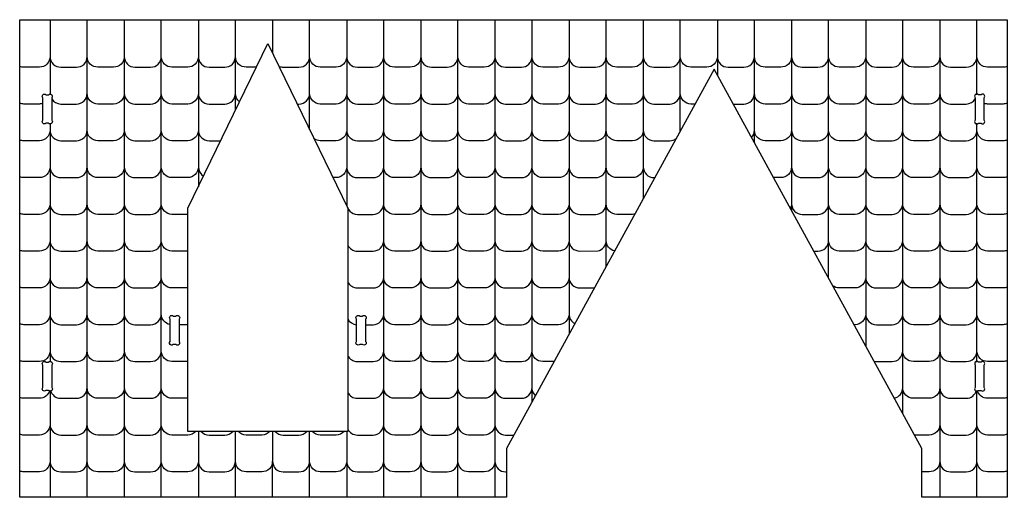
# Model space of a CAD drawing. Extents: x -74 to 95, y -57 to 54.
# Drawn here: x -73.8 to -18.1, y -2.2 to 24.7 of the extents above; entities that cross this region are included whole.
import ezdxf

# ---------------------------------------------------------------- set-up
doc = ezdxf.new("R2010")
doc.units = 0
doc.header["$MEASUREMENT"] = 0
doc.layers.add('LAYER1', color=18, linetype='CONTINUOUS')

msp = doc.modelspace()

# ---------------------------------------------------------------- linework, layer by layer
at = {"layer": 'LAYER1'}
for points in [[(-46.353, 0.562), (-46.353, -2.176), (-73.768, -2.176), (-73.768, 24.709), (-18.132, 24.709), (-18.132, -2.176), (-22.935, -2.176), (-22.935, 0.562), (-34.644, 21.921)], [(-55.287, 14.093), (-55.287, 1.528), (-64.293, 1.528), (-64.293, 14.093), (-59.79, 23.379)]]:
    msp.add_lwpolyline(points, close=True, dxfattribs=at)
for points in [[(-72.058, 24.709), (-72.058, 22.638, -0.414214), (-72.658, 22.038), (-73.546, 22.038, -0.094829), (-73.768, 22.08)], [(-72.058, 24.709), (-72.058, 22.638, 0.414214), (-71.457, 22.038), (-70.569, 22.038, 0.414214), (-69.969, 22.638), (-69.969, 24.709)], [(-67.88, 24.709), (-67.88, 22.638, -0.414214), (-68.481, 22.038), (-69.369, 22.038, -0.414214), (-69.969, 22.638), (-69.969, 24.709)], [(-67.88, 24.709), (-67.88, 22.638, 0.414214), (-67.28, 22.038), (-66.392, 22.038, 0.414214), (-65.792, 22.638), (-65.792, 24.709)], [(-63.703, 24.709), (-63.703, 22.638, -0.414214), (-64.303, 22.038), (-65.191, 22.038, -0.414214), (-65.792, 22.638), (-65.792, 24.709)], [(-63.703, 24.709), (-63.703, 22.638, 0.414214), (-63.103, 22.038), (-62.215, 22.038, 0.414214), (-61.614, 22.638), (-61.614, 24.709)], [(-60.44, 22.038), (-61.014, 22.038, -0.414214), (-61.614, 22.638), (-61.614, 24.709)], [(-59.163, 22.087, 0.102165), (-58.925, 22.038), (-58.038, 22.038, 0.414214), (-57.437, 22.638), (-57.437, 24.709)], [(-55.349, 24.709), (-55.349, 22.638, -0.414214), (-55.949, 22.038), (-56.837, 22.038, -0.414214), (-57.437, 22.638), (-57.437, 24.709)], [(-55.349, 24.709), (-55.349, 22.638, 0.414214), (-54.748, 22.038), (-53.86, 22.038, 0.414214), (-53.26, 22.638), (-53.26, 24.709)], [(-51.171, 24.709), (-51.171, 22.638, -0.414214), (-51.772, 22.038), (-52.66, 22.038, -0.414214), (-53.26, 22.638), (-53.26, 24.709)], [(-51.171, 24.709), (-51.171, 22.638, 0.414214), (-50.571, 22.038), (-49.683, 22.038, 0.414214), (-49.083, 22.638), (-49.083, 24.709)], [(-46.994, 24.709), (-46.994, 22.638, -0.414214), (-47.594, 22.038), (-48.482, 22.038, -0.414214), (-49.083, 22.638), (-49.083, 24.709)], [(-46.994, 24.709), (-46.994, 22.638, 0.414214), (-46.394, 22.038), (-45.506, 22.038, 0.414214), (-44.905, 22.638), (-44.905, 24.709)], [(-42.817, 24.709), (-42.817, 22.638, -0.414214), (-43.417, 22.038), (-44.305, 22.038, -0.414214), (-44.905, 22.638), (-44.905, 24.709)], [(-42.817, 24.709), (-42.817, 22.638, 0.414214), (-42.216, 22.038), (-41.329, 22.038, 0.414214), (-40.728, 22.638), (-40.728, 24.709)], [(-38.64, 24.709), (-38.64, 22.638, -0.414214), (-39.24, 22.038), (-40.128, 22.038, -0.414214), (-40.728, 22.638), (-40.728, 24.709)], [(-38.64, 24.709), (-38.64, 22.638, 0.414214), (-38.039, 22.038), (-37.151, 22.038, 0.414214), (-36.551, 22.638), (-36.551, 24.709)], [(-34.462, 24.709), (-34.462, 22.638, -0.414214), (-35.063, 22.038), (-35.95, 22.038, -0.414214), (-36.551, 22.638), (-36.551, 24.709)], [(-34.462, 24.709), (-34.462, 22.638, 0.414214), (-33.862, 22.038), (-32.974, 22.038, 0.414214), (-32.374, 22.638), (-32.374, 24.709)], [(-30.285, 24.709), (-30.285, 22.638, -0.414214), (-30.885, 22.038), (-31.773, 22.038, -0.414214), (-32.374, 22.638), (-32.374, 24.709)], [(-30.285, 24.709), (-30.285, 22.638, 0.414214), (-29.685, 22.038), (-28.797, 22.038, 0.414214), (-28.196, 22.638), (-28.196, 24.709)], [(-26.108, 24.709), (-26.108, 22.638, -0.414214), (-26.708, 22.038), (-27.596, 22.038, -0.414214), (-28.196, 22.638), (-28.196, 24.709)], [(-26.108, 24.709), (-26.108, 22.638, 0.414214), (-25.507, 22.038), (-24.619, 22.038, 0.414214), (-24.019, 22.638), (-24.019, 24.709)], [(-21.93, 24.709), (-21.93, 22.638, -0.414214), (-22.531, 22.038), (-23.419, 22.038, -0.414214), (-24.019, 22.638), (-24.019, 24.709)], [(-21.93, 24.709), (-21.93, 22.638, 0.414214), (-21.33, 22.038), (-20.442, 22.038, 0.414214), (-19.842, 22.638), (-19.842, 24.709)], [(-18.132, 22.08, -0.094829), (-18.354, 22.038), (-19.241, 22.038, -0.414214), (-19.842, 22.638), (-19.842, 24.709)], [(-72.058, 22.638), (-72.058, 20.567, -0.033199), (-72.063, 20.487)], [(-72.058, 22.638), (-72.058, 20.567, 0.033199), (-72.052, 20.487)], [(-71.966, 20.249, 0.258622), (-71.457, 19.966), (-70.569, 19.966, 0.414214), (-69.969, 20.567), (-69.969, 22.638)], [(-67.88, 22.638), (-67.88, 20.567, -0.414214), (-68.481, 19.966), (-69.369, 19.966, -0.414214), (-69.969, 20.567), (-69.969, 22.638)], [(-67.88, 22.638), (-67.88, 20.567, 0.414214), (-67.28, 19.966), (-66.392, 19.966, 0.414214), (-65.792, 20.567), (-65.792, 22.638)], [(-63.703, 22.638), (-63.703, 20.567, -0.414214), (-64.303, 19.966), (-65.191, 19.966, -0.414214), (-65.792, 20.567), (-65.792, 22.638)], [(-63.703, 22.638), (-63.703, 20.567, 0.414214), (-63.103, 19.966), (-62.215, 19.966, 0.414214), (-61.614, 20.567), (-61.614, 22.638)], [(-61.383, 20.093, -0.231147), (-61.614, 20.567), (-61.614, 22.638)], [(-58.135, 19.966), (-58.038, 19.966, 0.414214), (-57.437, 20.567), (-57.437, 22.638)], [(-55.349, 22.638), (-55.349, 20.567, -0.414214), (-55.949, 19.966), (-56.837, 19.966, -0.414214), (-57.437, 20.567), (-57.437, 22.638)], [(-55.349, 22.638), (-55.349, 20.567, 0.414214), (-54.748, 19.966), (-53.86, 19.966, 0.414214), (-53.26, 20.567), (-53.26, 22.638)], [(-51.171, 22.638), (-51.171, 20.567, -0.414214), (-51.772, 19.966), (-52.66, 19.966, -0.414214), (-53.26, 20.567), (-53.26, 22.638)], [(-51.171, 22.638), (-51.171, 20.567, 0.414214), (-50.571, 19.966), (-49.683, 19.966, 0.414214), (-49.083, 20.567), (-49.083, 22.638)], [(-46.994, 22.638), (-46.994, 20.567, -0.414214), (-47.594, 19.966), (-48.482, 19.966, -0.414214), (-49.083, 20.567), (-49.083, 22.638)], [(-46.994, 22.638), (-46.994, 20.567, 0.414214), (-46.394, 19.966), (-45.506, 19.966, 0.414214), (-44.905, 20.567), (-44.905, 22.638)], [(-42.817, 22.638), (-42.817, 20.567, -0.414214), (-43.417, 19.966), (-44.305, 19.966, -0.414214), (-44.905, 20.567), (-44.905, 22.638)], [(-42.817, 22.638), (-42.817, 20.567, 0.414214), (-42.216, 19.966), (-41.329, 19.966, 0.414214), (-40.728, 20.567), (-40.728, 22.638)], [(-38.64, 22.638), (-38.64, 20.567, -0.414214), (-39.24, 19.966), (-40.128, 19.966, -0.414214), (-40.728, 20.567), (-40.728, 22.638)], [(-38.64, 22.638), (-38.64, 20.567, 0.414214), (-38.039, 19.966), (-37.151, 19.966, 0.414214), (-36.551, 20.567), (-36.551, 22.638)], [(-35.715, 19.966), (-35.95, 19.966, -0.414214), (-36.551, 20.567), (-36.551, 22.638)], [(-33.572, 19.966), (-32.974, 19.966, 0.414214), (-32.374, 20.567), (-32.374, 22.638)], [(-30.285, 22.638), (-30.285, 20.567, -0.414214), (-30.885, 19.966), (-31.773, 19.966, -0.414214), (-32.374, 20.567), (-32.374, 22.638)], [(-30.285, 22.638), (-30.285, 20.567, 0.414214), (-29.685, 19.966), (-28.797, 19.966, 0.414214), (-28.196, 20.567), (-28.196, 22.638)], [(-26.108, 22.638), (-26.108, 20.567, -0.414214), (-26.708, 19.966), (-27.596, 19.966, -0.414214), (-28.196, 20.567), (-28.196, 22.638)], [(-26.108, 22.638), (-26.108, 20.567, 0.414214), (-25.507, 19.966), (-24.619, 19.966, 0.414214), (-24.019, 20.567), (-24.019, 22.638)], [(-21.93, 22.638), (-21.93, 20.567, -0.414214), (-22.531, 19.966), (-23.419, 19.966, -0.414214), (-24.019, 20.567), (-24.019, 22.638)], [(-21.93, 22.638), (-21.93, 20.567, 0.414214), (-21.33, 19.966), (-20.442, 19.966, 0.258622), (-19.933, 20.249)], [(-19.847, 20.487, 0.033199), (-19.842, 20.567), (-19.842, 22.638)], [(-19.837, 20.487, -0.033199), (-19.842, 20.567), (-19.842, 22.638)], [(-72.058, 18.886), (-72.058, 18.495, 0.414214), (-71.457, 17.895), (-70.569, 17.895, 0.414214), (-69.969, 18.495), (-69.969, 20.567)], [(-67.88, 20.567), (-67.88, 18.495, -0.414214), (-68.481, 17.895), (-69.369, 17.895, -0.414214), (-69.969, 18.495), (-69.969, 20.567)], [(-67.88, 20.567), (-67.88, 18.495, 0.414214), (-67.28, 17.895), (-66.392, 17.895, 0.414214), (-65.792, 18.495), (-65.792, 20.567)], [(-63.703, 20.567), (-63.703, 18.495, -0.414214), (-64.303, 17.895), (-65.191, 17.895, -0.414214), (-65.792, 18.495), (-65.792, 20.567)], [(-63.703, 20.567), (-63.703, 18.495, 0.414214), (-63.103, 17.895), (-62.449, 17.895)], [(-55.349, 20.567), (-55.349, 18.495, -0.414214), (-55.949, 17.895), (-56.837, 17.895, -0.155658), (-57.185, 18.006)], [(-55.349, 20.567), (-55.349, 18.495, 0.414214), (-54.748, 17.895), (-53.86, 17.895, 0.414214), (-53.26, 18.495), (-53.26, 20.567)], [(-51.171, 20.567), (-51.171, 18.495, -0.414214), (-51.772, 17.895), (-52.66, 17.895, -0.414214), (-53.26, 18.495), (-53.26, 20.567)], [(-51.171, 20.567), (-51.171, 18.495, 0.414214), (-50.571, 17.895), (-49.683, 17.895, 0.414214), (-49.083, 18.495), (-49.083, 20.567)], [(-46.994, 20.567), (-46.994, 18.495, -0.414214), (-47.594, 17.895), (-48.482, 17.895, -0.414214), (-49.083, 18.495), (-49.083, 20.567)], [(-46.994, 20.567), (-46.994, 18.495, 0.414214), (-46.394, 17.895), (-45.506, 17.895, 0.414214), (-44.905, 18.495), (-44.905, 20.567)], [(-42.817, 20.567), (-42.817, 18.495, -0.414214), (-43.417, 17.895), (-44.305, 17.895, -0.414214), (-44.905, 18.495), (-44.905, 20.567)], [(-42.817, 20.567), (-42.817, 18.495, 0.414214), (-42.216, 17.895), (-41.329, 17.895, 0.414214), (-40.728, 18.495), (-40.728, 20.567)], [(-38.64, 20.567), (-38.64, 18.495, -0.414214), (-39.24, 17.895), (-40.128, 17.895, -0.414214), (-40.728, 18.495), (-40.728, 20.567)], [(-38.64, 20.567), (-38.64, 18.495, 0.414214), (-38.039, 17.895), (-37.151, 17.895, 0.168086), (-36.78, 18.023)], [(-36.554, 18.437, 0.024562), (-36.551, 18.495), (-36.551, 20.567)], [(-36.549, 18.446, -0.020773), (-36.551, 18.495), (-36.551, 20.567)], [(-32.539, 18.081, 0.192515), (-32.374, 18.495), (-32.374, 20.567)], [(-30.285, 20.567), (-30.285, 18.495, -0.414214), (-30.885, 17.895), (-31.773, 17.895, -0.414214), (-32.374, 18.495), (-32.374, 20.567)], [(-30.285, 20.567), (-30.285, 18.495, 0.414214), (-29.685, 17.895), (-28.797, 17.895, 0.414214), (-28.196, 18.495), (-28.196, 20.567)], [(-26.108, 20.567), (-26.108, 18.495, -0.414214), (-26.708, 17.895), (-27.596, 17.895, -0.414214), (-28.196, 18.495), (-28.196, 20.567)], [(-26.108, 20.567), (-26.108, 18.495, 0.414214), (-25.507, 17.895), (-24.619, 17.895, 0.414214), (-24.019, 18.495), (-24.019, 20.567)], [(-21.93, 20.567), (-21.93, 18.495, -0.414214), (-22.531, 17.895), (-23.419, 17.895, -0.414214), (-24.019, 18.495), (-24.019, 20.567)], [(-21.93, 20.567), (-21.93, 18.495, 0.414214), (-21.33, 17.895), (-20.442, 17.895, 0.414214), (-19.842, 18.495), (-19.842, 18.886)], [(-72.467, 19.998, -0.081244), (-72.658, 19.966), (-73.546, 19.966, -0.094829), (-73.768, 20.009)], [(-18.132, 20.009, -0.094829), (-18.354, 19.966), (-19.241, 19.966, -0.081244), (-19.433, 19.998)], [(-72.058, 18.886), (-72.058, 18.495, -0.414214), (-72.658, 17.895), (-73.546, 17.895, -0.094829), (-73.768, 17.937)], [(-72.058, 18.495), (-72.058, 16.424, -0.414214), (-72.658, 15.824), (-73.546, 15.824, -0.094829), (-73.768, 15.866)], [(-72.058, 18.495), (-72.058, 16.424, 0.414214), (-71.457, 15.824), (-70.569, 15.824, 0.414214), (-69.969, 16.424), (-69.969, 18.495)], [(-67.88, 18.495), (-67.88, 16.424, -0.414214), (-68.481, 15.824), (-69.369, 15.824, -0.414214), (-69.969, 16.424), (-69.969, 18.495)], [(-67.88, 18.495), (-67.88, 16.424, 0.414214), (-67.28, 15.824), (-66.392, 15.824, 0.414214), (-65.792, 16.424), (-65.792, 18.495)], [(-63.703, 18.495), (-63.703, 16.424, -0.414214), (-64.303, 15.824), (-65.191, 15.824, -0.414214), (-65.792, 16.424), (-65.792, 18.495)], [(-63.703, 18.495), (-63.703, 16.424, 0.263305), (-63.412, 15.909)], [(-55.349, 18.495), (-55.349, 16.424, -0.414214), (-55.949, 15.824), (-56.126, 15.824)], [(-55.349, 18.495), (-55.349, 16.424, 0.414214), (-54.748, 15.824), (-53.86, 15.824, 0.414214), (-53.26, 16.424), (-53.26, 18.495)], [(-51.171, 18.495), (-51.171, 16.424, -0.414214), (-51.772, 15.824), (-52.66, 15.824, -0.414214), (-53.26, 16.424), (-53.26, 18.495)], [(-51.171, 18.495), (-51.171, 16.424, 0.414214), (-50.571, 15.824), (-49.683, 15.824, 0.414214), (-49.083, 16.424), (-49.083, 18.495)], [(-46.994, 18.495), (-46.994, 16.424, -0.414214), (-47.594, 15.824), (-48.482, 15.824, -0.414214), (-49.083, 16.424), (-49.083, 18.495)], [(-46.994, 18.495), (-46.994, 16.424, 0.414214), (-46.394, 15.824), (-45.506, 15.824, 0.414214), (-44.905, 16.424), (-44.905, 18.495)], [(-42.817, 18.495), (-42.817, 16.424, -0.414214), (-43.417, 15.824), (-44.305, 15.824, -0.414214), (-44.905, 16.424), (-44.905, 18.495)], [(-42.817, 18.495), (-42.817, 16.424, 0.414214), (-42.216, 15.824), (-41.329, 15.824, 0.414214), (-40.728, 16.424), (-40.728, 18.495)], [(-38.64, 18.495), (-38.64, 16.424, -0.414214), (-39.24, 15.824), (-40.128, 15.824, -0.414214), (-40.728, 16.424), (-40.728, 18.495)], [(-38.64, 18.495), (-38.64, 16.424, 0.414214), (-38.039, 15.824), (-37.986, 15.824)], [(-30.285, 18.495), (-30.285, 16.424, -0.414214), (-30.885, 15.824), (-31.301, 15.824)], [(-30.285, 18.495), (-30.285, 16.424, 0.414214), (-29.685, 15.824), (-28.797, 15.824, 0.414214), (-28.196, 16.424), (-28.196, 18.495)], [(-26.108, 18.495), (-26.108, 16.424, -0.414214), (-26.708, 15.824), (-27.596, 15.824, -0.414214), (-28.196, 16.424), (-28.196, 18.495)], [(-26.108, 18.495), (-26.108, 16.424, 0.414214), (-25.507, 15.824), (-24.619, 15.824, 0.414214), (-24.019, 16.424), (-24.019, 18.495)], [(-21.93, 18.495), (-21.93, 16.424, -0.414214), (-22.531, 15.824), (-23.419, 15.824, -0.414214), (-24.019, 16.424), (-24.019, 18.495)], [(-21.93, 18.495), (-21.93, 16.424, 0.414214), (-21.33, 15.824), (-20.442, 15.824, 0.414214), (-19.842, 16.424), (-19.842, 18.495)], [(-18.132, 17.937, -0.094829), (-18.354, 17.895), (-19.241, 17.895, -0.414214), (-19.842, 18.495), (-19.842, 18.886)], [(-18.132, 15.866, -0.094829), (-18.354, 15.824), (-19.241, 15.824, -0.414214), (-19.842, 16.424), (-19.842, 18.495)], [(-72.058, 16.424), (-72.058, 14.353, -0.414214), (-72.658, 13.752), (-73.546, 13.752, -0.094829), (-73.768, 13.795)], [(-72.058, 16.424), (-72.058, 14.353, 0.414214), (-71.457, 13.752), (-70.569, 13.752, 0.414214), (-69.969, 14.353), (-69.969, 16.424)], [(-67.88, 16.424), (-67.88, 14.353, -0.414214), (-68.481, 13.752), (-69.369, 13.752, -0.414214), (-69.969, 14.353), (-69.969, 16.424)], [(-67.88, 16.424), (-67.88, 14.353, 0.414214), (-67.28, 13.752), (-66.392, 13.752, 0.414214), (-65.792, 14.353), (-65.792, 16.424)], [(-64.293, 13.752, -0.004449), (-64.303, 13.752), (-65.191, 13.752, -0.414214), (-65.792, 14.353), (-65.792, 16.424)], [(-55.349, 16.424), (-55.349, 14.353, -0.046774), (-55.359, 14.241)], [(-55.349, 16.424), (-55.349, 14.353, 0.414214), (-54.748, 13.752), (-53.86, 13.752, 0.414214), (-53.26, 14.353), (-53.26, 16.424)], [(-51.171, 16.424), (-51.171, 14.353, -0.414214), (-51.772, 13.752), (-52.66, 13.752, -0.414214), (-53.26, 14.353), (-53.26, 16.424)], [(-51.171, 16.424), (-51.171, 14.353, 0.414214), (-50.571, 13.752), (-49.683, 13.752, 0.414214), (-49.083, 14.353), (-49.083, 16.424)], [(-46.994, 16.424), (-46.994, 14.353, -0.414214), (-47.594, 13.752), (-48.482, 13.752, -0.414214), (-49.083, 14.353), (-49.083, 16.424)], [(-46.994, 16.424), (-46.994, 14.353, 0.414214), (-46.394, 13.752), (-45.506, 13.752, 0.414214), (-44.905, 14.353), (-44.905, 16.424)], [(-42.817, 16.424), (-42.817, 14.353, -0.414214), (-43.417, 13.752), (-44.305, 13.752, -0.414214), (-44.905, 14.353), (-44.905, 16.424)], [(-42.817, 16.424), (-42.817, 14.353, 0.414214), (-42.216, 13.752), (-41.329, 13.752, 0.004442), (-41.318, 13.752)], [(-41.329, 13.752, 0.414214), (-40.728, 14.353), (-40.728, 16.424)], [(-39.114, 13.766, -0.052731), (-39.24, 13.752), (-40.128, 13.752, -0.414214), (-40.728, 14.353), (-40.728, 16.424)], [(-30.285, 16.424), (-30.285, 14.353, -0.11622), (-30.348, 14.085)], [(-30.285, 16.424), (-30.285, 14.353, 0.414214), (-29.685, 13.752), (-28.797, 13.752, 0.414214), (-28.196, 14.353), (-28.196, 16.424)], [(-26.108, 16.424), (-26.108, 14.353, -0.414214), (-26.708, 13.752), (-27.596, 13.752, -0.414214), (-28.196, 14.353), (-28.196, 16.424)], [(-26.108, 16.424), (-26.108, 14.353, 0.414214), (-25.507, 13.752), (-24.619, 13.752, 0.414214), (-24.019, 14.353), (-24.019, 16.424)], [(-21.93, 16.424), (-21.93, 14.353, -0.414214), (-22.531, 13.752), (-23.419, 13.752, -0.414214), (-24.019, 14.353), (-24.019, 16.424)], [(-21.93, 16.424), (-21.93, 14.353, 0.414214), (-21.33, 13.752), (-20.442, 13.752, 0.414214), (-19.842, 14.353), (-19.842, 16.424)], [(-18.132, 13.795, -0.094829), (-18.354, 13.752), (-19.241, 13.752, -0.414214), (-19.842, 14.353), (-19.842, 16.424)], [(-72.058, 14.353), (-72.058, 12.281, -0.414214), (-72.658, 11.681), (-73.546, 11.681, -0.094829), (-73.768, 11.723)], [(-72.058, 14.353), (-72.058, 12.281, 0.414214), (-71.457, 11.681), (-70.569, 11.681, 0.414214), (-69.969, 12.281), (-69.969, 14.353)], [(-67.88, 14.353), (-67.88, 12.281, -0.414214), (-68.481, 11.681), (-69.369, 11.681, -0.414214), (-69.969, 12.281), (-69.969, 14.353)], [(-67.88, 14.353), (-67.88, 12.281, 0.414214), (-67.28, 11.681), (-66.392, 11.681, 0.414214), (-65.792, 12.281), (-65.792, 14.353)], [(-64.293, 11.681, -0.004449), (-64.303, 11.681), (-65.191, 11.681, -0.414214), (-65.792, 12.281), (-65.792, 14.353)], [(-55.287, 12.017, 0.285946), (-54.748, 11.681), (-53.86, 11.681, 0.414214), (-53.26, 12.281), (-53.26, 14.353)], [(-51.171, 14.353), (-51.171, 12.281, -0.414214), (-51.772, 11.681), (-52.66, 11.681, -0.414214), (-53.26, 12.281), (-53.26, 14.353)], [(-51.171, 14.353), (-51.171, 12.281, 0.414214), (-50.571, 11.681), (-49.683, 11.681, 0.414214), (-49.083, 12.281), (-49.083, 14.353)], [(-46.994, 14.353), (-46.994, 12.281, -0.414214), (-47.594, 11.681), (-48.482, 11.681, -0.414214), (-49.083, 12.281), (-49.083, 14.353)], [(-46.994, 14.353), (-46.994, 12.281, 0.414214), (-46.394, 11.681), (-45.506, 11.681, 0.414214), (-44.905, 12.281), (-44.905, 14.353)], [(-42.817, 14.353), (-42.817, 12.281, -0.414214), (-43.417, 11.681), (-44.305, 11.681, -0.414214), (-44.905, 12.281), (-44.905, 14.353)], [(-42.817, 14.353), (-42.817, 12.281, 0.414214), (-42.216, 11.681), (-41.206, 11.694)], [(-28.198, 10.163, 0.019695), (-28.196, 10.21), (-28.196, 14.353)], [(-26.108, 14.353), (-26.108, 12.281, -0.414214), (-26.708, 11.681), (-27.596, 11.681, -0.414214), (-28.196, 12.281)], [(-26.108, 14.353), (-26.108, 12.281, 0.414214), (-25.507, 11.681), (-24.619, 11.681, 0.414214), (-24.019, 12.281), (-24.019, 14.353)], [(-21.93, 14.353), (-21.93, 12.281, -0.414214), (-22.531, 11.681), (-23.419, 11.681, -0.414214), (-24.019, 12.281), (-24.019, 14.353)], [(-21.93, 14.353), (-21.93, 12.281, 0.414214), (-21.33, 11.681), (-20.442, 11.681, 0.414214), (-19.842, 12.281), (-19.842, 14.353)], [(-18.132, 11.723, -0.094829), (-18.354, 11.681), (-19.241, 11.681, -0.414214), (-19.842, 12.281), (-19.842, 14.353)], [(-72.058, 12.281), (-72.058, 10.21, -0.414214), (-72.658, 9.61), (-73.546, 9.61, -0.094829), (-73.768, 9.652)], [(-72.058, 12.281), (-72.058, 10.21, 0.414214), (-71.457, 9.61), (-70.569, 9.61, 0.414214), (-69.969, 10.21), (-69.969, 12.281)], [(-67.88, 12.281), (-67.88, 10.21, -0.414214), (-68.481, 9.61), (-69.369, 9.61, -0.414214), (-69.969, 10.21), (-69.969, 12.281)], [(-67.88, 12.281), (-67.88, 10.21, 0.414214), (-67.28, 9.61), (-66.392, 9.61, 0.414214), (-65.792, 10.21), (-65.792, 12.281)], [(-64.293, 9.61, -0.004449), (-64.303, 9.61), (-65.191, 9.61, -0.414214), (-65.792, 10.21), (-65.792, 12.281)], [(-55.287, 9.945, 0.285946), (-54.748, 9.61), (-53.86, 9.61, 0.414214), (-53.26, 10.21), (-53.26, 12.281)], [(-51.171, 12.281), (-51.171, 10.21, -0.414214), (-51.772, 9.61), (-52.66, 9.61, -0.414214), (-53.26, 10.21), (-53.26, 12.281)], [(-51.171, 12.281), (-51.171, 10.21, 0.414214), (-50.571, 9.61), (-49.683, 9.61, 0.414214), (-49.083, 10.21), (-49.083, 12.281)], [(-46.994, 12.281), (-46.994, 10.21, -0.414214), (-47.594, 9.61), (-48.482, 9.61, -0.414214), (-49.083, 10.21), (-49.083, 12.281)], [(-46.994, 12.281), (-46.994, 10.21, 0.414214), (-46.394, 9.61), (-45.506, 9.61, 0.414214), (-44.905, 10.21), (-44.905, 12.281)], [(-42.817, 12.281), (-42.817, 10.21, -0.414214), (-43.417, 9.61), (-44.305, 9.61, -0.414214), (-44.905, 10.21), (-44.905, 12.281)], [(-42.817, 12.281), (-42.817, 10.21, 0.414214), (-42.216, 9.61), (-41.393, 9.61)], [(-41.206, 11.694, 0.355278), (-40.728, 12.281)], [(-40.25, 11.694, -0.355278), (-40.728, 12.281)], [(-29.03, 11.681), (-28.797, 11.681, 0.414214), (-28.196, 12.281)], [(-26.108, 12.281), (-26.108, 10.21, -0.414214), (-26.708, 9.61), (-27.596, 9.61, -0.166543), (-27.964, 9.736)], [(-26.108, 12.281), (-26.108, 10.21, 0.414214), (-25.507, 9.61), (-24.619, 9.61, 0.414214), (-24.019, 10.21), (-24.019, 12.281)], [(-21.93, 12.281), (-21.93, 10.21, -0.414214), (-22.531, 9.61), (-23.419, 9.61, -0.414214), (-24.019, 10.21), (-24.019, 12.281)], [(-21.93, 12.281), (-21.93, 10.21, 0.414214), (-21.33, 9.61), (-20.442, 9.61, 0.414214), (-19.842, 10.21), (-19.842, 12.281)], [(-18.132, 9.652, -0.094829), (-18.354, 9.61), (-19.241, 9.61, -0.414214), (-19.842, 10.21), (-19.842, 12.281)], [(-28.194, 10.155, -0.023061), (-28.196, 10.21), (-28.196, 11.376)], [(-72.058, 10.21), (-72.058, 8.139, -0.414214), (-72.658, 7.538), (-73.546, 7.538, -0.094829), (-73.768, 7.581)], [(-72.058, 10.21), (-72.058, 8.139, 0.414214), (-71.457, 7.538), (-70.569, 7.538, 0.414214), (-69.969, 8.139), (-69.969, 10.21)], [(-67.88, 10.21), (-67.88, 8.139, -0.414214), (-68.481, 7.538), (-69.369, 7.538, -0.414214), (-69.969, 8.139), (-69.969, 10.21)], [(-67.88, 10.21), (-67.88, 8.139, 0.414214), (-67.28, 7.538), (-66.392, 7.538, 0.414214), (-65.792, 8.139), (-65.792, 10.21)], [(-65.293, 7.547, -0.365004), (-65.792, 8.139), (-65.792, 10.21)], [(-54.286, 7.538), (-53.86, 7.538, 0.414214), (-53.26, 8.139), (-53.26, 10.21)], [(-51.171, 10.21), (-51.171, 8.139, -0.414214), (-51.772, 7.538), (-52.66, 7.538, -0.414214), (-53.26, 8.139), (-53.26, 10.21)], [(-51.171, 10.21), (-51.171, 8.139, 0.414214), (-50.571, 7.538), (-49.683, 7.538, 0.414214), (-49.083, 8.139), (-49.083, 10.21)], [(-46.994, 10.21), (-46.994, 8.139, -0.414214), (-47.594, 7.538), (-48.482, 7.538, -0.414214), (-49.083, 8.139), (-49.083, 10.21)], [(-46.994, 10.21), (-46.994, 8.139, 0.414214), (-46.394, 7.538), (-45.506, 7.538, 0.414214), (-44.905, 8.139), (-44.905, 10.21)], [(-42.817, 10.21), (-42.817, 8.139, -0.414214), (-43.417, 7.538), (-44.305, 7.538, -0.414214), (-44.905, 8.139), (-44.905, 10.21)], [(-42.817, 10.21), (-42.817, 8.139, 0.280761), (-42.491, 7.605)], [(-26.108, 10.21), (-26.108, 8.139, -0.414214), (-26.708, 7.538), (-26.76, 7.538)], [(-26.108, 10.21), (-26.108, 8.139, 0.414214), (-25.507, 7.538), (-24.619, 7.538, 0.414214), (-24.019, 8.139), (-24.019, 10.21)], [(-21.93, 10.21), (-21.93, 8.139, -0.414214), (-22.531, 7.538), (-23.419, 7.538, -0.414214), (-24.019, 8.139), (-24.019, 10.21)], [(-21.93, 10.21), (-21.93, 8.139, 0.414214), (-21.33, 7.538), (-20.442, 7.538, 0.414214), (-19.842, 8.139), (-19.842, 10.21)], [(-18.132, 7.581, -0.094829), (-18.354, 7.538), (-19.241, 7.538, -0.414214), (-19.842, 8.139), (-19.842, 10.21)], [(-72.058, 8.139), (-72.058, 6.067, -0.414214), (-72.658, 5.467), (-73.546, 5.467, -0.094829), (-73.768, 5.509)], [(-72.058, 8.139), (-72.058, 6.067, 0.414214), (-71.457, 5.467), (-70.569, 5.467, 0.414214), (-69.969, 6.067), (-69.969, 8.139)], [(-67.88, 8.139), (-67.88, 6.067, -0.414214), (-68.481, 5.467), (-69.369, 5.467, -0.414214), (-69.969, 6.067), (-69.969, 8.139)], [(-67.88, 8.139), (-67.88, 6.067, 0.414214), (-67.28, 5.467), (-66.392, 5.467, 0.414214), (-65.792, 6.067), (-65.792, 8.139)], [(-64.293, 5.467, -0.004449), (-64.303, 5.467), (-65.191, 5.467, -0.414214), (-65.792, 6.067), (-65.792, 8.139)], [(-55.287, 5.803, 0.285946), (-54.748, 5.467), (-53.86, 5.467, 0.414214), (-53.26, 6.067), (-53.26, 8.139)], [(-55.287, 7.874, 0.26866), (-54.787, 7.54)], [(-51.171, 8.139), (-51.171, 6.067, -0.414214), (-51.772, 5.467), (-52.66, 5.467, -0.414214), (-53.26, 6.067), (-53.26, 8.139)], [(-51.171, 8.139), (-51.171, 6.067, 0.414214), (-50.571, 5.467), (-49.683, 5.467, 0.414214), (-49.083, 6.067), (-49.083, 8.139)], [(-46.994, 8.139), (-46.994, 6.067, -0.414214), (-47.594, 5.467), (-48.482, 5.467, -0.414214), (-49.083, 6.067), (-49.083, 8.139)], [(-46.994, 8.139), (-46.994, 6.067, 0.414214), (-46.394, 5.467), (-45.506, 5.467, 0.414214), (-44.905, 6.067), (-44.905, 8.139)], [(-43.664, 5.467), (-44.305, 5.467, -0.414214), (-44.905, 6.067), (-44.905, 8.139)], [(-25.631, 5.48, 0.051947), (-25.507, 5.467), (-24.619, 5.467, 0.414214), (-24.019, 6.067), (-24.019, 8.139)], [(-21.93, 8.139), (-21.93, 6.067, -0.414214), (-22.531, 5.467), (-23.419, 5.467, -0.414214), (-24.019, 6.067), (-24.019, 8.139)], [(-21.93, 8.139), (-21.93, 6.067, 0.414214), (-21.33, 5.467), (-20.442, 5.467, 0.414214), (-19.842, 6.067), (-19.842, 8.139)], [(-18.132, 5.509, -0.094829), (-18.354, 5.467), (-19.241, 5.467, -0.414214), (-19.842, 6.067), (-19.842, 8.139)], [(-64.293, 7.538, -0.004449), (-64.303, 7.538), (-64.793, 7.538)], [(-72.036, 3.835, 0.336889), (-71.457, 3.396), (-70.569, 3.396, 0.414214), (-69.969, 3.996), (-69.969, 6.067)], [(-67.88, 6.067), (-67.88, 3.996, -0.414214), (-68.481, 3.396), (-69.369, 3.396, -0.414214), (-69.969, 3.996), (-69.969, 6.067)], [(-67.88, 6.067), (-67.88, 3.996, 0.414214), (-67.28, 3.396), (-66.392, 3.396, 0.414214), (-65.792, 3.996), (-65.792, 6.067)], [(-64.293, 3.396, -0.004449), (-64.303, 3.396), (-65.191, 3.396, -0.414214), (-65.792, 3.996), (-65.792, 6.067)], [(-55.287, 3.731, 0.285946), (-54.748, 3.396), (-53.86, 3.396, 0.414214), (-53.26, 3.996), (-53.26, 6.067)], [(-51.171, 6.067), (-51.171, 3.996, -0.414214), (-51.772, 3.396), (-52.66, 3.396, -0.414214), (-53.26, 3.996), (-53.26, 6.067)], [(-51.171, 6.067), (-51.171, 3.996, 0.414214), (-50.571, 3.396), (-49.683, 3.396, 0.414214), (-49.083, 3.996), (-49.083, 6.067)], [(-46.994, 6.067), (-46.994, 3.996, -0.414214), (-47.594, 3.396), (-48.482, 3.396, -0.414214), (-49.083, 3.996), (-49.083, 6.067)], [(-46.994, 6.067), (-46.994, 3.996, 0.414214), (-46.394, 3.396), (-45.506, 3.396, 0.414214), (-44.905, 3.996), (-44.905, 6.067)], [(-44.712, 3.555, -0.209526), (-44.905, 3.996), (-44.905, 6.067)], [(-24.496, 3.409, 0.35458), (-24.019, 3.996), (-24.019, 6.067)], [(-21.93, 6.067), (-21.93, 3.996, -0.414214), (-22.531, 3.396), (-23.419, 3.396, -0.414214), (-24.019, 3.996), (-24.019, 6.067)], [(-21.93, 6.067), (-21.93, 3.996, 0.414214), (-21.33, 3.396), (-20.442, 3.396, 0.336889), (-19.864, 3.835)], [(-72.058, 3.835), (-72.058, 1.925, 0.414214), (-71.457, 1.324), (-70.569, 1.324, 0.414214), (-69.969, 1.925), (-69.969, 3.996)], [(-67.88, 3.996), (-67.88, 1.925, -0.414214), (-68.481, 1.324), (-69.369, 1.324, -0.414214), (-69.969, 1.925), (-69.969, 3.996)], [(-67.88, 3.996), (-67.88, 1.925, 0.414214), (-67.28, 1.324), (-66.392, 1.324, 0.414214), (-65.792, 1.925), (-65.792, 3.996)], [(-63.853, 1.528, -0.215397), (-64.303, 1.324), (-65.191, 1.324, -0.414214), (-65.792, 1.925), (-65.792, 3.996)], [(-55.287, 1.66, 0.285946), (-54.748, 1.324), (-53.86, 1.324, 0.414214), (-53.26, 1.925), (-53.26, 3.996)], [(-51.171, 3.996), (-51.171, 1.925, -0.414214), (-51.772, 1.324), (-52.66, 1.324, -0.414214), (-53.26, 1.925), (-53.26, 3.996)], [(-51.171, 3.996), (-51.171, 1.925, 0.414214), (-50.571, 1.324), (-49.683, 1.324, 0.414214), (-49.083, 1.925), (-49.083, 3.996)], [(-46.994, 3.996), (-46.994, 1.925, -0.414214), (-47.594, 1.324), (-48.482, 1.324, -0.414214), (-49.083, 1.925), (-49.083, 3.996)], [(-46.994, 3.996), (-46.994, 1.925, 0.414214), (-46.394, 1.324), (-45.934, 1.324)], [(-21.93, 3.996), (-21.93, 1.925, -0.414214), (-22.531, 1.324), (-23.353, 1.324)], [(-21.93, 3.996), (-21.93, 1.925, 0.414214), (-21.33, 1.324), (-20.442, 1.324, 0.414214), (-19.842, 1.925), (-19.842, 3.835)], [(-72.058, 3.835), (-72.058, 1.925, -0.414214), (-72.658, 1.324), (-73.546, 1.324, -0.094829), (-73.768, 1.367)], [(-72.08, 3.835, -0.336889), (-72.658, 3.396), (-73.546, 3.396, -0.094829), (-73.768, 3.438)], [(-18.132, 1.367, -0.094829), (-18.354, 1.324), (-19.241, 1.324, -0.414214), (-19.842, 1.925), (-19.842, 3.835)], [(-18.132, 3.438, -0.094829), (-18.354, 3.396), (-19.241, 3.396, -0.336889), (-19.82, 3.835)], [(-72.058, 1.925), (-72.058, -0.147, -0.414214), (-72.658, -0.747), (-73.546, -0.747, -0.094829), (-73.768, -0.704)], [(-72.058, 1.925), (-72.058, -0.147, 0.414214), (-71.457, -0.747), (-70.569, -0.747, 0.414214), (-69.969, -0.147), (-69.969, 1.925)], [(-67.88, 1.925), (-67.88, -0.147, -0.414214), (-68.481, -0.747), (-69.369, -0.747, -0.414214), (-69.969, -0.147), (-69.969, 1.925)], [(-67.88, 1.925), (-67.88, -0.147, 0.414214), (-67.28, -0.747), (-66.392, -0.747, 0.414214), (-65.792, -0.147), (-65.792, 1.925)], [(-63.703, 1.528), (-63.703, -0.147, -0.414214), (-64.303, -0.747), (-65.191, -0.747, -0.414214), (-65.792, -0.147), (-65.792, 1.925)], [(-55.349, 1.528), (-55.349, -0.147, 0.414214), (-54.748, -0.747), (-53.86, -0.747, 0.414214), (-53.26, -0.147), (-53.26, 1.925)], [(-51.171, 1.925), (-51.171, -0.147, -0.414214), (-51.772, -0.747), (-52.66, -0.747, -0.414214), (-53.26, -0.147), (-53.26, 1.925)], [(-51.171, 1.925), (-51.171, -0.147, 0.414214), (-50.571, -0.747), (-49.683, -0.747, 0.414214), (-49.083, -0.147), (-49.083, 1.925)], [(-46.994, 1.925), (-46.994, -0.147, -0.414214), (-47.594, -0.747), (-48.482, -0.747, -0.414214), (-49.083, -0.147), (-49.083, 1.925)], [(-46.994, 1.925), (-46.994, -0.147, 0.414214), (-46.394, -0.747), (-46.353, -0.747)], [(-21.93, 1.925), (-21.93, -0.147, -0.414214), (-22.531, -0.747), (-22.935, -0.747)], [(-21.93, 1.925), (-21.93, -0.147, 0.414214), (-21.33, -0.747), (-20.442, -0.747, 0.414214), (-19.842, -0.147), (-19.842, 1.925)], [(-18.132, -0.704, -0.094829), (-18.354, -0.747), (-19.241, -0.747, -0.414214), (-19.842, -0.147), (-19.842, 1.925)], [(-63.703, 1.528), (-63.703, -0.147, 0.414214), (-63.103, -0.747), (-62.215, -0.747, 0.414214), (-61.614, -0.147), (-61.614, 1.528)], [(-63.553, 1.528, 0.215397), (-63.103, 1.324), (-62.215, 1.324, 0.215397), (-61.764, 1.528)], [(-59.526, 1.528), (-59.526, -0.147, -0.414214), (-60.126, -0.747), (-61.014, -0.747, -0.414214), (-61.614, -0.147), (-61.614, 1.528)], [(-59.676, 1.528, -0.215397), (-60.126, 1.324), (-61.014, 1.324, -0.215397), (-61.465, 1.528)], [(-59.526, 1.528), (-59.526, -0.147, 0.414214), (-58.925, -0.747), (-58.038, -0.747, 0.414214), (-57.437, -0.147), (-57.437, 1.528)], [(-59.376, 1.528, 0.215397), (-58.925, 1.324), (-58.038, 1.324, 0.215397), (-57.587, 1.528)], [(-55.349, 1.528), (-55.349, -0.147, -0.414214), (-55.949, -0.747), (-56.837, -0.747, -0.414214), (-57.437, -0.147), (-57.437, 1.528)], [(-55.498, 1.528, -0.215397), (-55.949, 1.324), (-56.837, 1.324, -0.215397), (-57.287, 1.528)]]:
    msp.add_lwpolyline(points, format="xyb", dxfattribs=at)
for points in [[(-59.526, 24.709), (-59.526, 22.835)], [(-59.526, 24.709), (-59.526, 22.835)], [(-34.462, 22.638), (-34.462, 21.59)], [(-34.462, 22.638), (-34.462, 21.59)], [(-72.058, 20.567), (-72.058, 20.487)], [(-72.058, 20.567), (-72.058, 20.487)], [(-61.614, 19.616), (-61.614, 20.567)], [(-61.614, 19.616), (-61.614, 20.567)], [(-61.614, 19.616), (-61.614, 20.567)], [(-57.437, 18.527), (-57.437, 20.567)], [(-57.437, 18.527), (-57.437, 20.567)], [(-19.842, 20.487), (-19.842, 20.567)], [(-19.842, 20.487), (-19.842, 20.567)], [(-36.551, 18.442), (-36.551, 18.495)], [(-36.551, 18.442), (-36.551, 18.495)], [(-32.374, 17.78), (-32.374, 18.495)], [(-32.374, 17.78), (-32.374, 18.495)], [(-63.703, 16.424), (-63.703, 15.309)], [(-38.64, 16.424), (-38.64, 14.632)], [(-38.64, 16.424), (-38.64, 14.632)], [(-55.349, 14.353), (-55.349, 14.22)], [(-55.349, 14.353), (-55.349, 14.22)], [(-40.728, 13.878), (-40.728, 14.353)], [(-40.728, 13.878), (-40.728, 14.353)], [(-40.728, 10.822), (-40.728, 14.353)], [(-30.285, 14.353), (-30.285, 13.969)], [(-30.285, 14.353), (-30.285, 13.969)], [(-40.728, 10.822), (-40.728, 11.978)], [(-28.196, 10.159), (-28.196, 10.21)], [(-28.196, 10.159), (-28.196, 10.21)], [(-42.817, 8.139), (-42.817, 7.012)], [(-42.817, 8.139), (-42.817, 7.012)], [(-26.108, 8.139), (-26.108, 6.349)], [(-26.108, 8.139), (-26.108, 6.349)], [(-72.058, 6.067), (-72.058, 5.436)], [(-72.058, 6.067), (-72.058, 5.436)], [(-19.842, 5.436), (-19.842, 6.067)], [(-19.842, 5.436), (-19.842, 6.067)], [(-44.905, 3.202), (-44.905, 3.996)], [(-44.905, 3.202), (-44.905, 3.996)], [(-24.019, 2.539), (-24.019, 3.996)], [(-24.019, 2.539), (-24.019, 3.996)], [(-72.058, -0.147), (-72.058, -2.176)], [(-72.058, -0.147), (-72.058, -2.176)], [(-69.969, -2.176), (-69.969, -0.147)], [(-69.969, -2.176), (-69.969, -0.147)], [(-67.88, -0.147), (-67.88, -2.176)], [(-67.88, -0.147), (-67.88, -2.176)], [(-65.792, -2.176), (-65.792, -0.147)], [(-65.792, -2.176), (-65.792, -0.147)], [(-63.703, -0.147), (-63.703, -2.176)], [(-63.703, -0.147), (-63.703, -2.176)], [(-61.614, -2.176), (-61.614, -0.147)], [(-61.614, -2.176), (-61.614, -0.147)], [(-59.526, -2.176), (-59.526, -0.147)], [(-57.437, -2.176), (-57.437, -0.147)], [(-57.437, -2.176), (-57.437, -0.147)], [(-57.437, -2.176), (-57.437, -0.147)], [(-57.437, -2.176), (-57.437, -0.147)], [(-55.349, -0.147), (-55.349, -2.176)], [(-55.349, -0.147), (-55.349, -2.176)], [(-53.26, -2.176), (-53.26, -0.147)], [(-53.26, -2.176), (-53.26, -0.147)], [(-51.171, -0.147), (-51.171, -2.176)], [(-51.171, -0.147), (-51.171, -2.176)], [(-49.083, -2.176), (-49.083, -0.147)], [(-49.083, -2.176), (-49.083, -0.147)], [(-46.994, -0.147), (-46.994, -2.176)], [(-46.994, -0.147), (-46.994, -2.176)], [(-21.93, -0.147), (-21.93, -2.176)], [(-21.93, -0.147), (-21.93, -2.176)], [(-19.842, -2.176), (-19.842, -0.147)], [(-19.842, -2.176), (-19.842, -0.147)]]:
    msp.add_lwpolyline(points, dxfattribs=at)
for points in [[(-71.966, 20.31), (-71.966, 19.063, -1), (-72.143, 18.886), (-72.29, 18.886, -1), (-72.467, 19.063), (-72.467, 20.31, -1), (-72.29, 20.487), (-72.143, 20.487, -1)], [(-19.933, 20.31), (-19.933, 19.063, 1), (-19.756, 18.886), (-19.61, 18.886, 1), (-19.433, 19.063), (-19.433, 20.31, 1), (-19.61, 20.487), (-19.756, 20.487, 1)], [(-64.793, 7.848), (-64.793, 6.601, -1), (-64.97, 6.424), (-65.117, 6.424, -1), (-65.293, 6.601), (-65.293, 7.848, -1), (-65.117, 8.025), (-64.97, 8.025, -1)], [(-54.286, 7.848), (-54.286, 6.601, -1), (-54.463, 6.424), (-54.61, 6.424, -1), (-54.787, 6.601), (-54.787, 7.848, -1), (-54.61, 8.025), (-54.463, 8.025, -1)], [(-71.966, 5.26), (-71.966, 4.012, -1), (-72.143, 3.835), (-72.29, 3.835, -1), (-72.467, 4.012), (-72.467, 5.26, -1), (-72.29, 5.436), (-72.143, 5.436, -1)], [(-19.933, 5.26), (-19.933, 4.012, 1), (-19.756, 3.835), (-19.61, 3.835, 1), (-19.433, 4.012), (-19.433, 5.26, 1), (-19.61, 5.436), (-19.756, 5.436, 1)]]:
    msp.add_lwpolyline(points, format="xyb", close=True, dxfattribs=at)

doc.saveas('drawing.dxf')
